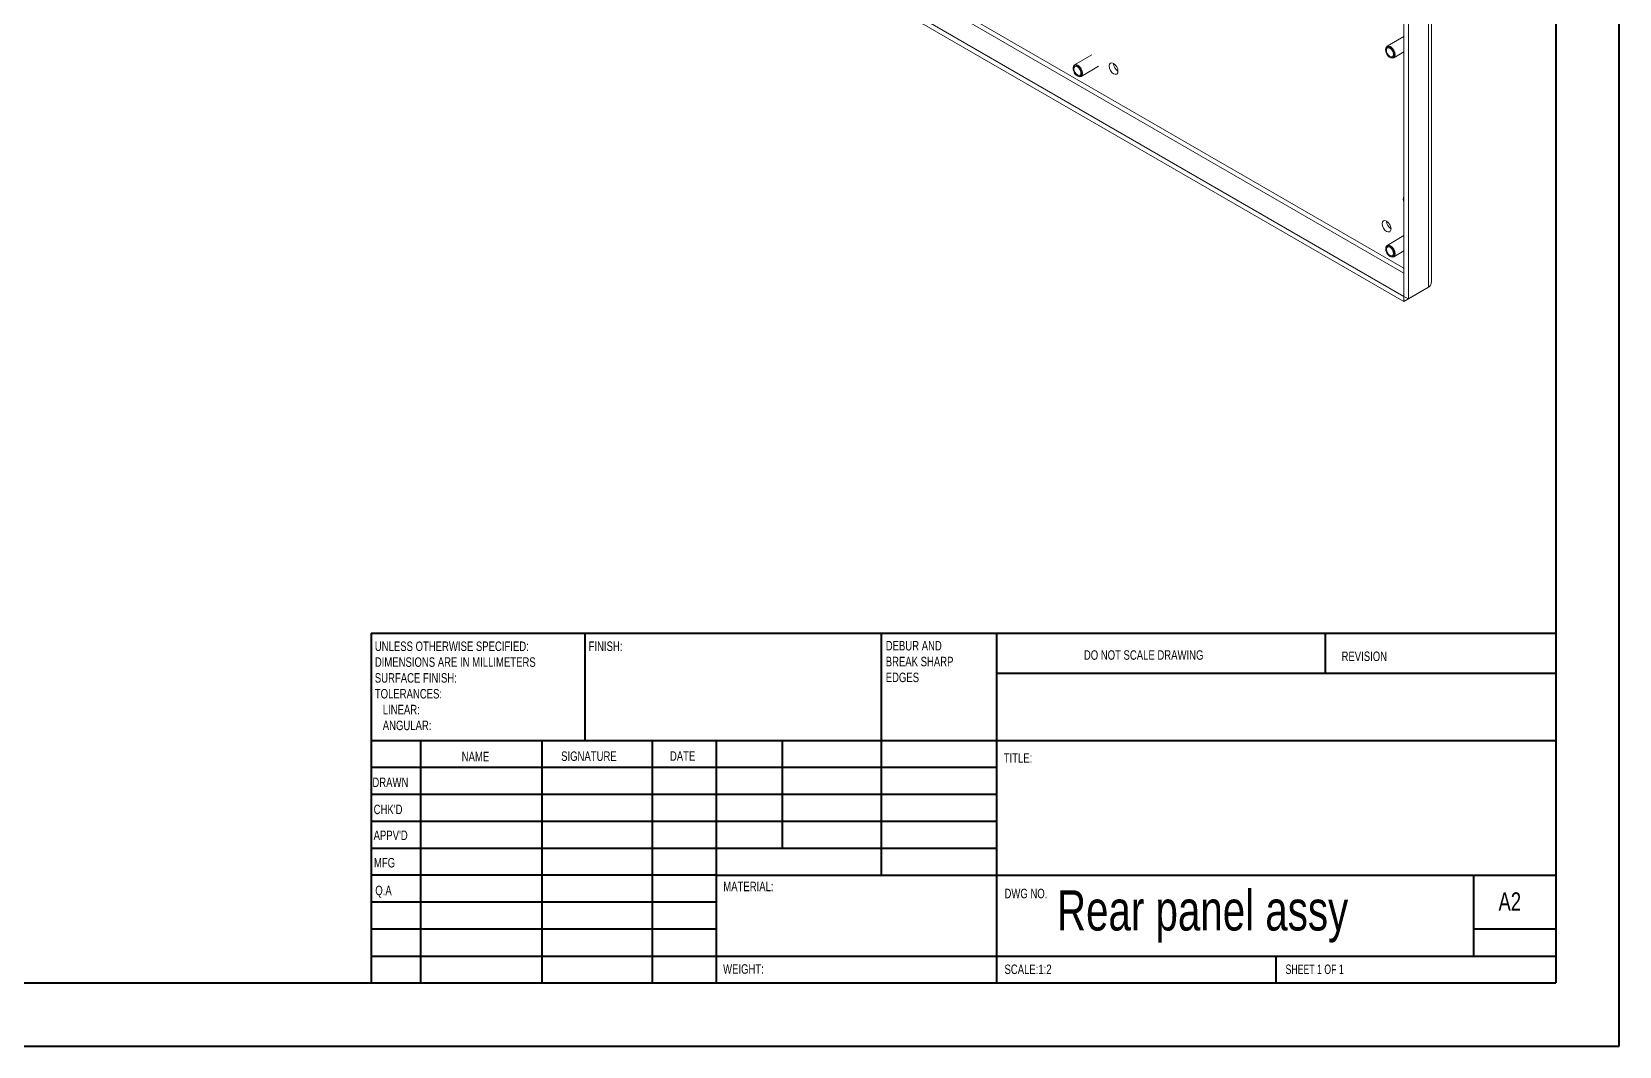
# Model space of a CAD drawing. Header units: millimetres. Extents: x 0 to 1188, y 0 to 840.
# Drawn here: x 687 to 1188, y 0 to 321 of the extents above; entities that cross this region are included whole.
import ezdxf

# ---------------------------------------------------------------- set-up
doc = ezdxf.new("R2010")
doc.units = ezdxf.units.MM
doc.header["$LTSCALE"] = 2
doc.styles.add('SLDTEXTSTYLE0', font='TXT', dxfattribs={"width": 0.75})
doc.styles.add('SLDTEXTSTYLE1', font='TXT', dxfattribs={"width": 0.6875})

# ---------------------------------------------------------------- blocks, each defined once
blk = doc.blocks.new('SW_NOTE_0')
at = {"color": 0, "linetype": 'Continuous', "lineweight": 0, "ltscale": 2, "char_height": 3, "attachment_point": 1, "style": 'SLDTEXTSTYLE0'}
for s, insert in [('DEBUR AND ', (0, 3.87)), ('BREAK SHARP ', (0, -1.13)), ('EDGES', (0, -6.13))]:
    blk.add_mtext(s, dxfattribs=dict(at, insert=insert))
blk = doc.blocks.new('SW_NOTE_1')
at = {"color": 0, "linetype": 'Continuous', "lineweight": 0, "ltscale": 2, "char_height": 3, "attachment_point": 1, "style": 'SLDTEXTSTYLE0'}
for s, insert in [('UNLESS OTHERWISE SPECIFIED:', (0, 3.87)), ('DIMENSIONS ARE IN MILLIMETERS', (0, -1.13)), ('SURFACE FINISH:', (0, -6.13)), ('TOLERANCES:', (0, -11.13)), ('   LINEAR:', (0, -16.13)), ('   ANGULAR:', (0, -21.13))]:
    blk.add_mtext(s, dxfattribs=dict(at, insert=insert))

msp = doc.modelspace()

# ---------------------------------------------------------------- linework, layer by layer
at = {"color": 7, "linetype": 'Continuous', "lineweight": 40, "ltscale": 2}
for p, q in [((1188.16, 0.43), (1188.16, 840.43)), ((1168.16, 820.43), (1168.16, 20.43)), ((793.76, 130.93), (1168.16, 130.93)), ((793.76, 130.93), (793.76, 20.43)), ((861.36, 96.93), (861.36, 130.93)), ((954.96, 130.93), (954.96, 54.43)), ((991.36, 130.93), (991.36, 20.43)), ((1095.36, 118.18), (1095.36, 130.93)), ((1168.16, 118.18), (991.36, 118.18)), ((1168.16, 96.93), (793.76, 96.93)), ((809.36, 96.93), (809.36, 20.43)), ((847.74, 96.93), (847.74, 20.43)), ((882.56, 96.93), (882.56, 20.43)), ((902.96, 20.43), (902.96, 96.93)), ((923.76, 62.93), (923.76, 96.93)), ((991.36, 88.43), (793.76, 88.43)), ((991.36, 79.93), (793.76, 79.93)), ((991.36, 71.43), (793.76, 71.43)), ((991.36, 62.93), (793.76, 62.93)), ((902.96, 54.43), (793.76, 54.43)), ((902.96, 54.43), (1168.16, 54.43)), ((1142.16, 28.93), (1142.16, 54.43)), ((902.96, 45.93), (793.76, 45.93)), ((902.96, 37.43), (793.76, 37.43)), ((1168.16, 37.43), (1142.16, 37.43)), ((793.76, 28.93), (1168.16, 28.93)), ((1079.76, 20.43), (1079.76, 28.93)), ((50.16, 20.43), (1168.16, 20.43)), ((0.16, 0.43), (1188.16, 0.43))]:
    msp.add_line(p, q, dxfattribs=at)
at = {"color": 7, "linetype": 'Continuous', "lineweight": 15, "ltscale": 2}
for p, q in [((1128.8, 241.75), (1128.8, 497.32)), ((1120.14, 493.62), (1120.14, 237.29)), ((1121.56, 492.8), (1121.56, 236.47)), ((1127.92, 496.47), (1127.92, 240.15)), ((1120.09, 237.26), (812.18, 415.02)), ((1120.09, 235.63), (812.18, 413.38)), ((1120.14, 319.36), (1114.78, 316.26)), ((1021.55, 313.6), (1016.01, 310.4)), ((1116.88, 312.62), (1120.14, 314.51)), ((1018.11, 306.77), (1023.65, 309.97)), ((1120.14, 256.47), (1114.79, 253.38)), ((1116.89, 249.74), (1120.14, 251.62)), ((1126.46, 239.3), (1120.09, 235.63)), ((1120.14, 237.29), (1120.09, 237.26)), ((1120.09, 235.63), (1120.09, 237.26)), ((1121.56, 236.47), (1120.14, 237.29)), ((1127.92, 240.15), (1121.56, 236.47)), ((1126.46, 239.3), (1126.46, 239.3))]:
    msp.add_line(p, q, dxfattribs=at)
at = {"color": 8, "linetype": 'Continuous', "lineweight": 15, "ltscale": 2}
for p, q in [((818.54, 418.69), (1120.14, 244.58)), ((1120.14, 246.21), (819.91, 419.54))]:
    msp.add_line(p, q, dxfattribs=at)
at = {"color": 7, "linetype": 'Continuous', "lineweight": 15, "ltscale": 2, "flags": 128}
for points in [[(1114.34, 315.25), (1114.34, 315.3), (1114.46, 315.89), (1114.78, 316.26), (1115.26, 316.35), (1115.83, 316.16), (1116.4, 315.7), (1116.88, 315.05), (1117.2, 314.31), (1117.31, 313.58), (1117.2, 312.99), (1116.88, 312.62), (1116.4, 312.53), (1115.83, 312.73), (1115.83, 312.73)], [(1028.36, 310.87), (1028.9, 310.44), (1029.36, 309.82), (1029.67, 309.11), (1029.77, 308.42), (1029.67, 307.86), (1029.36, 307.51), (1028.9, 307.42), (1028.36, 307.61), (1027.82, 308.04), (1027.36, 308.66), (1027.05, 309.37), (1026.95, 310.06), (1027.05, 310.62), (1027.36, 310.97), (1027.82, 311.06), (1028.36, 310.87)], [(1115.71, 315.68), (1116.14, 315.33), (1116.51, 314.84), (1116.75, 314.27), (1116.84, 313.72), (1116.75, 313.27), (1116.51, 312.99), (1116.14, 312.92), (1115.71, 313.07), (1115.28, 313.42), (1114.91, 313.91), (1114.66, 314.48), (1114.58, 315.03), (1114.66, 315.48), (1114.91, 315.76), (1115.28, 315.83), (1115.71, 315.68)], [(1015.57, 309.4), (1015.57, 309.44), (1015.69, 310.03), (1016.01, 310.4), (1016.49, 310.5), (1017.06, 310.3), (1017.63, 309.84), (1018.11, 309.19), (1018.43, 308.45), (1018.54, 307.73), (1018.43, 307.14), (1018.11, 306.77), (1017.63, 306.67), (1017.06, 306.87)], [(1016.94, 309.82), (1017.37, 309.48), (1017.74, 308.98), (1017.99, 308.41), (1018.07, 307.87), (1017.99, 307.41), (1017.74, 307.13), (1017.37, 307.06), (1016.94, 307.21), (1016.51, 307.56), (1016.14, 308.06), (1015.9, 308.62), (1015.81, 309.17), (1015.9, 309.62), (1016.14, 309.9), (1016.51, 309.98), (1016.94, 309.82)], [(1114.63, 261.07), (1115.17, 260.64), (1115.63, 260.02), (1115.93, 259.31), (1116.04, 258.62), (1115.93, 258.06), (1115.63, 257.71), (1115.17, 257.62), (1114.63, 257.81), (1114.09, 258.24), (1113.63, 258.86), (1113.32, 259.57), (1113.21, 260.26), (1113.32, 260.82), (1113.63, 261.17), (1114.09, 261.26), (1114.63, 261.07)], [(1114.36, 252.37), (1114.36, 252.42), (1114.47, 253.01), (1114.79, 253.38), (1115.27, 253.47), (1115.84, 253.27), (1116.41, 252.82), (1116.89, 252.17), (1117.21, 251.42), (1117.33, 250.7), (1117.21, 250.11), (1116.89, 249.74), (1116.41, 249.65), (1115.84, 249.85)], [(1115.72, 252.8), (1116.16, 252.45), (1116.52, 251.95), (1116.77, 251.39), (1116.86, 250.84), (1116.77, 250.39), (1116.52, 250.11), (1116.16, 250.04), (1115.72, 250.19), (1115.29, 250.54), (1114.92, 251.03), (1114.68, 251.6), (1114.59, 252.15), (1114.68, 252.6), (1114.92, 252.88), (1115.29, 252.95), (1115.72, 252.8)]]:
    msp.add_lwpolyline(points, dxfattribs=at)
at = {"color": 7, "linetype": 'Continuous', "lineweight": 15, "ltscale": 4}
for centre, radius, start, end in [((1031.33, 310.96), 2.97, 181.6021, 238.3927), ((1121.79, 267.97), 1.9, 150.1254, 209.8746), ((1117.6, 261.16), 2.97, 181.6021, 238.3927)]:
    msp.add_arc(centre, radius, start, end, dxfattribs=at)
at = {"color": 7, "linetype": 'Continuous', "lineweight": 15, "ltscale": 2}
for points, knots in [([(1114.34, 315.16), (1114.36, 315.35), (1114.39, 315.64), (1114.56, 315.91), (1114.74, 316.06), (1114.95, 316.14), (1115.27, 316.15), (1115.71, 315.99), (1116.15, 315.64), (1116.47, 315.27), (1116.68, 314.94), (1116.86, 314.58), (1117.03, 314.12), (1117.06, 313.79), (1117.08, 313.58)], [0, 0, 0, 0, 0.119721, 0.184905, 0.250001, 0.315183, 0.380278, 0.499999, 0.619721, 0.684905, 0.75, 0.815183, 0.880279, 1, 1, 1, 1]), ([(1117.08, 313.58), (1117.06, 313.4), (1117.03, 313.11), (1116.86, 312.84), (1116.68, 312.69), (1116.47, 312.61), (1116.15, 312.6), (1115.71, 312.76), (1115.27, 313.11), (1114.95, 313.48), (1114.74, 313.81), (1114.56, 314.16), (1114.39, 314.63), (1114.36, 314.95), (1114.34, 315.16)], [0, 0, 0, 0, 0.119721, 0.184906, 0.25, 0.315184, 0.380279, 0.5, 0.619722, 0.684904, 0.749999, 0.815184, 0.880278, 1, 1, 1, 1]), ([(1114.72, 313.8), (1114.87, 313.58), (1115.07, 313.27), (1115.38, 312.97), (1115.52, 312.88), (1115.58, 312.84)], [0, 0, 0, 0, 0.585889, 0.813979, 1, 1, 1, 1]), ([(1015.57, 309.31), (1015.59, 309.5), (1015.62, 309.79), (1015.79, 310.06), (1015.97, 310.2), (1016.19, 310.28), (1016.5, 310.29), (1016.94, 310.14), (1017.38, 309.79), (1017.7, 309.41), (1017.91, 309.08), (1018.09, 308.73), (1018.26, 308.26), (1018.29, 307.94), (1018.31, 307.73)], [0, 0, 0, 0, 0.119721, 0.184906, 0.25, 0.315184, 0.380279, 0.5, 0.619721, 0.684905, 0.75, 0.815184, 0.880279, 1, 1, 1, 1]), ([(1018.31, 307.73), (1018.29, 307.54), (1018.26, 307.25), (1018.09, 306.98), (1017.91, 306.83), (1017.7, 306.75), (1017.38, 306.75), (1016.94, 306.9), (1016.5, 307.25), (1016.18, 307.63), (1015.97, 307.96), (1015.79, 308.31), (1015.62, 308.78), (1015.59, 309.1), (1015.57, 309.31)], [0, 0, 0, 0, 0.119721, 0.184904, 0.25, 0.315184, 0.380279, 0.5, 0.619722, 0.684906, 0.75, 0.815184, 0.880279, 1, 1, 1, 1]), ([(1015.95, 307.94), (1016.1, 307.72), (1016.3, 307.41), (1016.61, 307.11), (1016.75, 307.02), (1016.81, 306.98)], [0, 0, 0, 0, 0.585889, 0.813981, 1, 1, 1, 1]), ([(1114.36, 252.28), (1114.38, 252.47), (1114.4, 252.76), (1114.57, 253.03), (1114.75, 253.18), (1114.97, 253.26), (1115.29, 253.26), (1115.72, 253.11), (1116.16, 252.76), (1116.48, 252.38), (1116.7, 252.05), (1116.87, 251.7), (1117.04, 251.23), (1117.07, 250.91), (1117.09, 250.7)], [0, 0, 0, 0, 0.119721, 0.184905, 0.250001, 0.315183, 0.380278, 0.499999, 0.61972, 0.684906, 0.75, 0.815184, 0.880279, 1, 1, 1, 1]), ([(1117.09, 250.7), (1117.07, 250.52), (1117.04, 250.22), (1116.87, 249.96), (1116.7, 249.81), (1116.48, 249.73), (1116.16, 249.72), (1115.72, 249.88), (1115.29, 250.23), (1114.97, 250.6), (1114.75, 250.93), (1114.57, 251.28), (1114.4, 251.75), (1114.38, 252.07), (1114.36, 252.28)], [0, 0, 0, 0, 0.119721, 0.184904, 0.250001, 0.315183, 0.38028, 0.500001, 0.619723, 0.684905, 0.749999, 0.815184, 0.880279, 1, 1, 1, 1]), ([(1114.73, 250.92), (1114.88, 250.7), (1115.09, 250.39), (1115.4, 250.09), (1115.53, 250), (1115.59, 249.96)], [0, 0, 0, 0, 0.585889, 0.813981, 1, 1, 1, 1]), ([(1128.76, 241.75), (1128.76, 241.58), (1128.76, 241.15), (1128.41, 240.59), (1128.06, 240.27), (1127.92, 240.15)], [0, 0, 0, 0, 0.303404, 0.740775, 1, 1, 1, 1])]:
    msp.add_open_spline(points, degree=3, knots=knots, dxfattribs=at)

# ---------------------------------------------------------------- block references
at = {"color": 7, "linetype": 'Continuous', "lineweight": 0, "ltscale": 2}
for name, p in [('SW_NOTE_1', (794.95, 124.4)), ('SW_NOTE_0', (956.38, 124.57))]:
    msp.add_blockref(name, p, dxfattribs=at)

# ---------------------------------------------------------------- texts
at = {"color": 7, "linetype": 'Continuous', "lineweight": 0, "ltscale": 2, "attachment_point": 1}
for s, insert, char_height, style in [('FINISH:', (862.5, 128.27), 3, 'SLDTEXTSTYLE0'), ('DO NOT SCALE DRAWING', (1018.99, 125.5), 3, 'SLDTEXTSTYLE0'), ('REVISION', (1100.41, 125.1), 3, 'SLDTEXTSTYLE0'), ('NAME', (822.4, 93.43), 3, 'SLDTEXTSTYLE0'), ('SIGNATURE', (853.82, 93.55), 3, 'SLDTEXTSTYLE0'), ('DATE', (888.19, 93.58), 3, 'SLDTEXTSTYLE0'), ('TITLE:', (993.67, 92.99), 3, 'SLDTEXTSTYLE0'), ('DRAWN', (794.18, 85.29), 3, 'SLDTEXTSTYLE0'), ("CHK'D", (794.58, 76.74), 3, 'SLDTEXTSTYLE0'), ("APPV'D", (794.56, 68.56), 3, 'SLDTEXTSTYLE0'), ('MFG', (794.67, 59.9), 3, 'SLDTEXTSTYLE0'), ('Q.A', (795.1, 51.13), 3, 'SLDTEXTSTYLE0'), ('MATERIAL:', (905.05, 52.4), 3, 'SLDTEXTSTYLE0'), ('DWG NO.', (993.91, 50.17), 3, 'SLDTEXTSTYLE0'), ('Rear panel assy', (1010.48, 49.69), 12.7, 'SLDTEXTSTYLE0'), ('A2', (1150, 49.03), 5.821, 'SLDTEXTSTYLE0'), ('WEIGHT: ', (904.99, 26.33), 2.997, 'SLDTEXTSTYLE0'), ('SCALE:1:2', (993.91, 26.23), 3, 'SLDTEXTSTYLE0'), ('SHEET 1 OF 1', (1082.71, 26.23), 3, 'SLDTEXTSTYLE1')]:
    msp.add_mtext(s, dxfattribs=dict(at, insert=insert, char_height=char_height, style=style))

doc.saveas('drawing.dxf')
